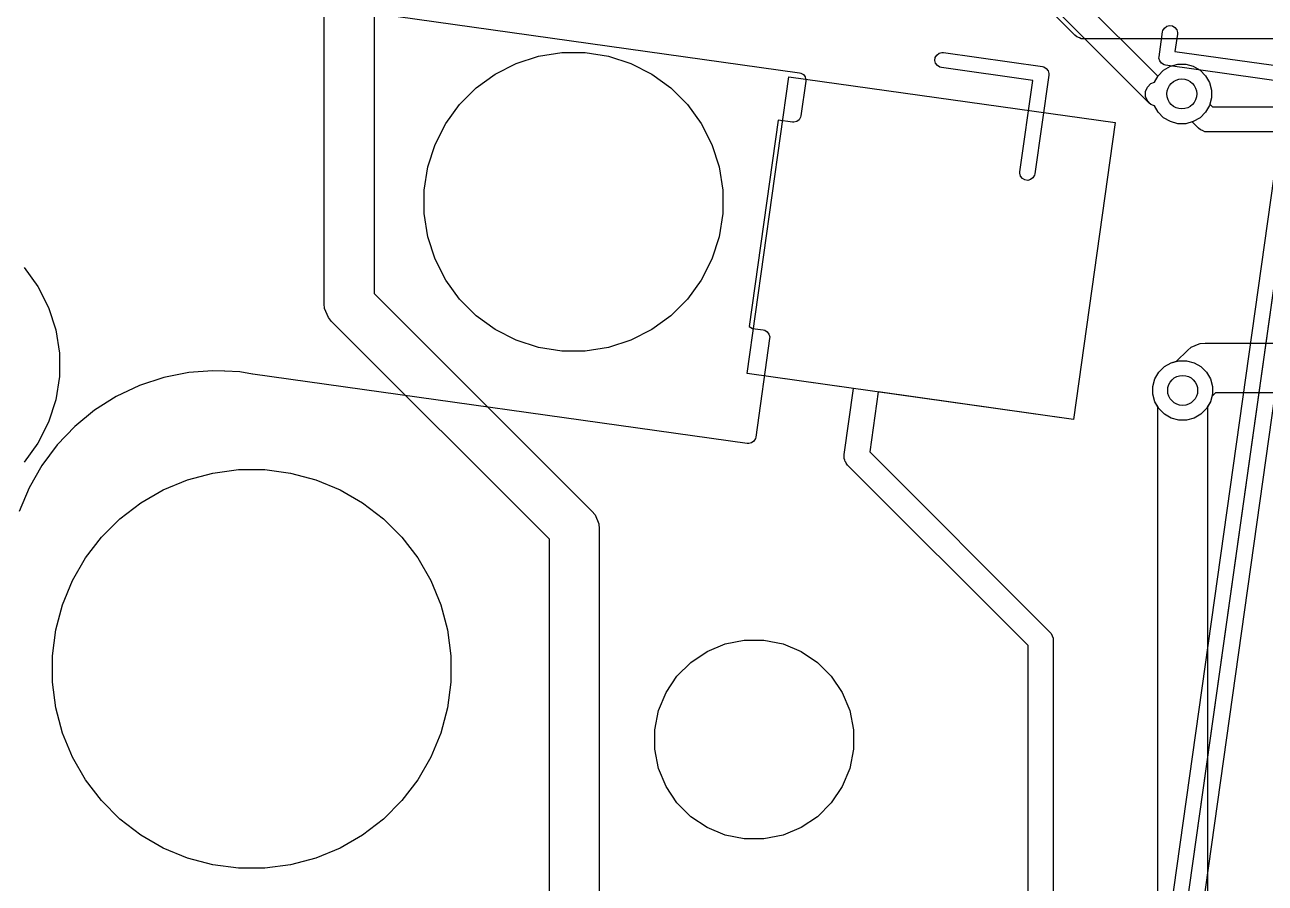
# Model space of a CAD drawing. Header units: millimetres. Extents: x 14 to 286, y -133 to -45.
# Drawn here: x 108.27 to 120.69, y -82.63 to -74.03 of the extents above; entities that cross this region are included whole.
import ezdxf

# ---------------------------------------------------------------- set-up
doc = ezdxf.new("R2010")
doc.units = ezdxf.units.MM
for name, color, linetype, true_color in [('B.Cu', 153, 'CONTINUOUS', 0x4d7fc4), ('B.Mask', 4, 'CONTINUOUS', 0x02ffee), ('B.Paste', 132, 'CONTINUOUS', 0x00c2c2), ('B.Silkscreen', 31, 'CONTINUOUS', 0xe8b2a7), ('F.Cu', 13, 'CONTINUOUS', 0xc83434), ('F.Mask', 201, 'CONTINUOUS', 0xd864ff), ('F.Silkscreen', 41, 'CONTINUOUS', 0xf2eda1), ('User.Drawings', 9, 'CONTINUOUS', 0xc2c2c2)]:
    doc.layers.add(name, color=color, linetype=linetype, true_color=true_color)

msp = doc.modelspace()

# ---------------------------------------------------------------- linework, layer by layer
at = {"layer": 'B.Cu', "linetype": 'CONTINUOUS'}
for p, q in [((118.0998, -73.028623), (119.61771, -74.546533)), ((119.529311, -74.811688), (117.886412, -73.168788)), ((111.2718, -76.8237), (111.2718, -73.410953)), ((111.7718, -73.410953), (111.7718, -76.720146)), ((119.621094, -74.540672), (119.676472, -74.485294)), ((119.676472, -74.485294), (119.744295, -74.446136)), ((119.744295, -74.446136), (119.819942, -74.425867)), ((119.819942, -74.425867), (119.898258, -74.425867)), ((119.898258, -74.425867), (119.973905, -74.446136)), ((119.973905, -74.446136), (120.041728, -74.485294)), ((120.041728, -74.485294), (120.097106, -74.540672)), ((115.505813, -77.522208), (115.923332, -74.551404)), ((115.923332, -74.551404), (119.191217, -75.010676)), ((119.61771, -74.546533), (119.621094, -74.540672)), ((120.097106, -74.540672), (120.136264, -74.608495)), ((120.136264, -74.608495), (120.156533, -74.684142)), ((120.156533, -74.762458), (120.136264, -74.838105)), ((120.156533, -74.684142), (120.156533, -74.762458)), ((119.548253, -74.827233), (119.529311, -74.811688)), ((119.548254, -74.827234), (119.548253, -74.827233)), ((119.5745, -74.838105), (119.548254, -74.827234)), ((119.584273, -74.842153), (119.5745, -74.838105)), ((119.621094, -74.905928), (119.584273, -74.842153)), ((120.136264, -74.838105), (120.097106, -74.905928)), ((119.191217, -75.010676), (118.773698, -77.98148)), ((119.676472, -74.961306), (119.621094, -74.905928)), ((119.744295, -75.000464), (119.676472, -74.961306)), ((119.819942, -75.020733), (119.744295, -75.000464)), ((119.973905, -75.000464), (119.898258, -75.020733)), ((120.041728, -74.961306), (119.973905, -75.000464)), ((120.097106, -74.905928), (120.041728, -74.961306)), ((119.898258, -75.020733), (119.819942, -75.020733)), ((111.7718, -76.720146), (113.952977, -78.901323)), ((111.276604, -76.872473), (111.2718, -76.8237)), ((111.313933, -76.962593), (111.276604, -76.872473)), ((111.313937, -76.962597), (111.313933, -76.962593)), ((111.345023, -77.000477), (111.313937, -76.962597)), ((113.5262, -79.181654), (111.345023, -77.000477)), ((119.629194, -77.508972), (119.684572, -77.453594)), ((119.684572, -77.453594), (119.752395, -77.414436)), ((119.752395, -77.414436), (119.828042, -77.394167)), ((119.828042, -77.394167), (119.906358, -77.394167)), ((119.906358, -77.394167), (119.982005, -77.414436)), ((119.982005, -77.414436), (120.049828, -77.453594)), ((120.049828, -77.453594), (120.105206, -77.508972)), ((116.570353, -77.671819), (115.505813, -77.522208)), ((119.569767, -77.652442), (119.590036, -77.576795)), ((119.590036, -77.576795), (119.629194, -77.508972)), ((120.105206, -77.508972), (120.144364, -77.576795)), ((120.144364, -77.576795), (120.164633, -77.652442)), ((116.477416, -78.333103), (116.570353, -77.671819)), ((116.817921, -77.706613), (116.733657, -78.306181)), ((118.773698, -77.98148), (116.817921, -77.706613)), ((119.569767, -77.730758), (119.569767, -77.652442)), ((119.590036, -77.806405), (119.569767, -77.730758)), ((120.164633, -77.730758), (120.144364, -77.806405)), ((120.164633, -77.652442), (120.164633, -77.730758)), ((119.6172, -77.853453), (119.590036, -77.806405)), ((119.6172, -87.4621), (119.6172, -77.853453)), ((120.144364, -77.806405), (120.1172, -77.853453)), ((120.1172, -77.853453), (120.1172, -87.358546)), ((116.476401, -78.357586), (116.477416, -78.333103)), ((116.478602, -78.366097), (116.476401, -78.357586)), ((116.733657, -78.306181), (118.534989, -80.107512)), ((116.478602, -78.374887), (116.478602, -78.366097)), ((116.484652, -78.389492), (116.478602, -78.374887)), ((116.488612, -78.404805), (116.484652, -78.389492)), ((116.493904, -78.411827), (116.488612, -78.404805)), ((116.497267, -78.419946), (116.493904, -78.411827)), ((116.512812, -78.438888), (116.497267, -78.419946)), ((118.3216, -80.247676), (116.512812, -78.438888)), ((113.952977, -78.901323), (113.984062, -78.939202)), ((113.984062, -78.939202), (113.984067, -78.939207)), ((113.984067, -78.939207), (114.021396, -79.029327)), ((114.021396, -79.029327), (114.0262, -79.0781)), ((114.0262, -79.0781), (114.0262, -83.773846)), ((113.5262, -83.8774), (113.5262, -79.181654)), ((118.534989, -80.107512), (118.550534, -80.126454)), ((118.550534, -80.126454), (118.569198, -80.171514)), ((118.569198, -80.171514), (118.5716, -80.1959)), ((118.5716, -80.1959), (118.5716, -85.525322)), ((118.3216, -85.525322), (118.3216, -80.247676))]:
    msp.add_line(p, q, dxfattribs=at)
at = {"layer": 'B.Cu'}
for centre in [(119.8591, -74.7233), (119.8672, -77.6916)]:
    msp.add_circle(centre, 0.15, dxfattribs=at)
at = {"layer": 'B.Mask', "linetype": 'CONTINUOUS'}
for p, q in [((113.194055, -74.417819), (113.417912, -74.345083)), ((113.417912, -74.345083), (113.650391, -74.308262)), ((113.650391, -74.308262), (113.885769, -74.308262)), ((113.885769, -74.308262), (114.118248, -74.345083)), ((114.118248, -74.345083), (114.342105, -74.417819)), ((112.984332, -74.524678), (113.194055, -74.417819)), ((114.342105, -74.417819), (114.551828, -74.524678)), ((112.793908, -74.663029), (112.984332, -74.524678)), ((114.551828, -74.524678), (114.742252, -74.663029)), ((115.505813, -77.522208), (115.923332, -74.551404)), ((115.923332, -74.551404), (119.191217, -75.010676)), ((112.627471, -74.829466), (112.793908, -74.663029)), ((114.742252, -74.663029), (114.908689, -74.829466)), ((112.48912, -75.01989), (112.627471, -74.829466)), ((114.908689, -74.829466), (115.04704, -75.01989)), ((119.191217, -75.010676), (118.773698, -77.98148)), ((112.382261, -75.229613), (112.48912, -75.01989)), ((115.04704, -75.01989), (115.153899, -75.229613)), ((112.309525, -75.45347), (112.382261, -75.229613)), ((115.153899, -75.229613), (115.226635, -75.45347)), ((112.272704, -75.685949), (112.309525, -75.45347)), ((115.226635, -75.45347), (115.263456, -75.685949)), ((112.272704, -75.921327), (112.272704, -75.685949)), ((115.263456, -75.685949), (115.263456, -75.921327)), ((112.309525, -76.153806), (112.272704, -75.921327)), ((115.263456, -75.921327), (115.226635, -76.153806)), ((112.382261, -76.377663), (112.309525, -76.153806)), ((115.226635, -76.153806), (115.153899, -76.377663)), ((108.266987, -76.460998), (108.405338, -76.651422)), ((112.48912, -76.587386), (112.382261, -76.377663)), ((115.153899, -76.377663), (115.04704, -76.587386)), ((112.627471, -76.77781), (112.48912, -76.587386)), ((115.04704, -76.587386), (114.908689, -76.77781)), ((108.405338, -76.651422), (108.512197, -76.861145)), ((108.512197, -76.861145), (108.584933, -77.085002)), ((112.793908, -76.944247), (112.627471, -76.77781)), ((114.908689, -76.77781), (114.742252, -76.944247)), ((112.984332, -77.082598), (112.793908, -76.944247)), ((114.742252, -76.944247), (114.551828, -77.082598)), ((108.584933, -77.085002), (108.621754, -77.317481)), ((113.194055, -77.189457), (112.984332, -77.082598)), ((114.551828, -77.082598), (114.342105, -77.189457)), ((113.417912, -77.262193), (113.194055, -77.189457)), ((114.342105, -77.189457), (114.118248, -77.262193)), ((108.621754, -77.317481), (108.621754, -77.552859)), ((113.650391, -77.299014), (113.417912, -77.262193)), ((113.885769, -77.299014), (113.650391, -77.299014)), ((114.118248, -77.262193), (113.885769, -77.299014)), ((108.621754, -77.552859), (108.584933, -77.785338)), ((118.773698, -77.98148), (115.505813, -77.522208)), ((108.584933, -77.785338), (108.512197, -78.009195)), ((108.512197, -78.009195), (108.405338, -78.218918)), ((108.405338, -78.218918), (108.266987, -78.409342)), ((110.155619, -78.519129), (110.414994, -78.484982)), ((110.414994, -78.484982), (110.676606, -78.484982)), ((110.676606, -78.484982), (110.935981, -78.519129)), ((109.661223, -78.686955), (109.902921, -78.58684)), ((109.902921, -78.58684), (110.155619, -78.519129)), ((110.935981, -78.519129), (111.188679, -78.58684)), ((111.188679, -78.58684), (111.430377, -78.686955)), ((109.43466, -78.817761), (109.661223, -78.686955)), ((111.430377, -78.686955), (111.65694, -78.817761)), ((109.227108, -78.97702), (109.43466, -78.817761)), ((111.65694, -78.817761), (111.864492, -78.97702)), ((109.04212, -79.162008), (109.227108, -78.97702)), ((111.864492, -78.97702), (112.04948, -79.162008)), ((108.882861, -79.36956), (109.04212, -79.162008)), ((112.04948, -79.162008), (112.208739, -79.36956)), ((108.752055, -79.596123), (108.882861, -79.36956)), ((112.208739, -79.36956), (112.339545, -79.596123)), ((108.65194, -79.837821), (108.752055, -79.596123)), ((112.339545, -79.596123), (112.43966, -79.837821)), ((108.584229, -80.090519), (108.65194, -79.837821)), ((112.43966, -79.837821), (112.507371, -80.090519)), ((108.550082, -80.349894), (108.584229, -80.090519)), ((112.507371, -80.090519), (112.541518, -80.349894)), ((115.286077, -80.230759), (115.478345, -80.192514)), ((115.478345, -80.192514), (115.674379, -80.192514)), ((115.674379, -80.192514), (115.866647, -80.230759)), ((108.550082, -80.611506), (108.550082, -80.349894)), ((112.541518, -80.349894), (112.541518, -80.611506)), ((114.941969, -80.414689), (115.104965, -80.305778)), ((115.104965, -80.305778), (115.286077, -80.230759)), ((115.866647, -80.230759), (116.047759, -80.305778)), ((116.047759, -80.305778), (116.210755, -80.414689)), ((114.803352, -80.553306), (114.941969, -80.414689)), ((116.210755, -80.414689), (116.349372, -80.553306)), ((114.694441, -80.716302), (114.803352, -80.553306)), ((116.349372, -80.553306), (116.458283, -80.716302)), ((108.584229, -80.870881), (108.550082, -80.611506)), ((112.541518, -80.611506), (112.507371, -80.870881)), ((114.619422, -80.897414), (114.694441, -80.716302)), ((116.458283, -80.716302), (116.533302, -80.897414)), ((108.65194, -81.123579), (108.584229, -80.870881)), ((112.507371, -80.870881), (112.43966, -81.123579)), ((114.581177, -81.089682), (114.619422, -80.897414)), ((116.533302, -80.897414), (116.571547, -81.089682)), ((114.581177, -81.285716), (114.581177, -81.089682)), ((116.571547, -81.089682), (116.571547, -81.285716)), ((108.752055, -81.365277), (108.65194, -81.123579)), ((112.43966, -81.123579), (112.339545, -81.365277)), ((114.619422, -81.477984), (114.581177, -81.285716)), ((116.571547, -81.285716), (116.533302, -81.477984)), ((108.882861, -81.59184), (108.752055, -81.365277)), ((112.339545, -81.365277), (112.208739, -81.59184)), ((109.04212, -81.799392), (108.882861, -81.59184)), ((112.208739, -81.59184), (112.04948, -81.799392)), ((114.694441, -81.659096), (114.619422, -81.477984)), ((116.533302, -81.477984), (116.458283, -81.659096)), ((114.803352, -81.822092), (114.694441, -81.659096)), ((116.458283, -81.659096), (116.349372, -81.822092)), ((109.227108, -81.98438), (109.04212, -81.799392)), ((112.04948, -81.799392), (111.864492, -81.98438)), ((114.941969, -81.960709), (114.803352, -81.822092)), ((116.349372, -81.822092), (116.210755, -81.960709)), ((115.104965, -82.06962), (114.941969, -81.960709)), ((116.210755, -81.960709), (116.047759, -82.06962)), ((109.43466, -82.143639), (109.227108, -81.98438)), ((111.864492, -81.98438), (111.65694, -82.143639)), ((115.286077, -82.144639), (115.104965, -82.06962)), ((116.047759, -82.06962), (115.866647, -82.144639)), ((109.661223, -82.274445), (109.43466, -82.143639)), ((111.65694, -82.143639), (111.430377, -82.274445)), ((115.478345, -82.182884), (115.286077, -82.144639)), ((115.674379, -82.182884), (115.478345, -82.182884)), ((115.866647, -82.144639), (115.674379, -82.182884)), ((109.902921, -82.37456), (109.661223, -82.274445)), ((111.430377, -82.274445), (111.188679, -82.37456)), ((110.155619, -82.442271), (109.902921, -82.37456)), ((110.414994, -82.476418), (110.155619, -82.442271)), ((110.935981, -82.442271), (110.676606, -82.476418)), ((111.188679, -82.37456), (110.935981, -82.442271)), ((110.676606, -82.476418), (110.414994, -82.476418))]:
    msp.add_line(p, q, dxfattribs=at)
at = {"layer": 'B.Paste', "linetype": 'CONTINUOUS'}
for p, q in [((115.505813, -77.522208), (115.923332, -74.551404)), ((115.923332, -74.551404), (119.191217, -75.010676)), ((119.191217, -75.010676), (118.773698, -77.98148)), ((118.773698, -77.98148), (115.505813, -77.522208))]:
    msp.add_line(p, q, dxfattribs=at)
at = {"layer": 'B.Silkscreen', "linetype": 'CONTINUOUS'}
for p, q in [((107.711761, -73.341803), (116.030014, -74.510857)), ((119.630789, -74.350048), (119.665582, -74.102481)), ((119.665582, -74.102481), (119.669045, -74.088192)), ((119.669045, -74.088192), (119.683898, -74.062978)), ((119.683898, -74.062978), (119.707268, -74.045367)), ((119.707268, -74.045367), (119.7356, -74.038039)), ((119.7356, -74.038039), (119.764579, -74.042112)), ((119.764579, -74.042112), (119.789793, -74.056965)), ((119.814122, -74.123357), (119.789766, -74.296653)), ((119.789793, -74.056965), (119.807404, -74.080335)), ((119.807404, -74.080335), (119.814732, -74.108667)), ((119.814732, -74.108667), (119.814122, -74.123357)), ((119.630179, -74.364738), (119.630789, -74.350048)), ((119.637507, -74.39307), (119.630179, -74.364738)), ((119.789766, -74.296653), (125.285754, -75.069064)), ((116.030014, -74.510857), (116.044303, -74.51432)), ((116.044303, -74.51432), (116.069517, -74.529173)), ((119.655118, -74.41644), (119.637507, -74.39307)), ((119.680332, -74.431293), (119.655118, -74.41644)), ((119.694621, -74.434756), (119.680332, -74.431293)), ((125.339149, -75.228042), (119.694621, -74.434756)), ((116.093846, -74.595565), (116.045135, -74.942159)), ((116.069517, -74.529173), (116.087128, -74.552543)), ((116.087128, -74.552543), (116.092119, -74.571843)), ((116.092119, -74.571843), (116.094455, -74.580875)), ((116.094455, -74.580875), (116.093846, -74.595565)), ((115.816838, -74.98581), (115.526598, -77.050978)), ((115.960426, -75.005991), (115.816838, -74.98581)), ((115.975106, -75.006599), (115.960426, -75.005991)), ((115.975117, -75.006601), (115.975106, -75.006599)), ((116.003449, -74.999273), (115.975117, -75.006601)), ((116.026819, -74.981662), (116.003449, -74.999273)), ((116.041672, -74.956448), (116.026819, -74.981662)), ((116.045135, -74.942159), (116.041672, -74.956448)), ((115.526598, -77.050978), (115.559327, -77.070257)), ((115.559327, -77.070257), (115.668164, -77.085554)), ((115.668164, -77.085554), (115.682453, -77.089017)), ((115.682453, -77.089017), (115.707667, -77.10387)), ((115.707667, -77.10387), (115.725278, -77.12724)), ((115.731996, -77.170262), (115.592822, -78.16053)), ((115.725278, -77.12724), (115.732606, -77.155572)), ((115.732606, -77.155572), (115.731996, -77.170262)), ((109.664971, -77.563628), (109.421518, -77.644069)), ((109.916413, -77.513457), (109.664971, -77.563628)), ((110.153388, -77.495704), (109.916413, -77.513457)), ((110.272823, -77.500325), (110.153388, -77.495704)), ((110.277358, -77.499295), (110.272823, -77.500325)), ((110.428206, -77.506451), (110.277358, -77.499295)), ((110.554555, -77.528151), (110.428206, -77.506451)), ((110.555049, -77.528079), (110.554555, -77.528151)), ((110.556774, -77.528497), (110.555049, -77.528079)), ((115.508114, -78.224362), (110.556774, -77.528497)), ((109.421518, -77.644069), (109.189682, -77.753579)), ((109.189682, -77.753579), (108.972921, -77.890527)), ((108.972921, -77.890527), (108.774465, -78.05287)), ((108.774465, -78.05287), (108.597273, -78.238189)), ((108.597273, -78.238189), (108.443986, -78.443721)), ((115.522803, -78.224971), (115.508114, -78.224362)), ((115.522804, -78.224972), (115.522803, -78.224971)), ((115.522805, -78.224972), (115.522804, -78.224971)), ((115.522804, -78.224971), (115.522804, -78.224972)), ((115.551136, -78.217644), (115.522805, -78.224972)), ((115.574506, -78.200033), (115.551136, -78.217644)), ((115.589359, -78.174819), (115.574506, -78.200033)), ((115.592822, -78.16053), (115.589359, -78.174819)), ((108.443986, -78.443721), (108.31689, -78.666402)), ((108.31689, -78.666402), (108.217879, -78.902912))]:
    msp.add_line(p, q, dxfattribs=at)
at = {"layer": 'F.Cu', "linetype": 'CONTINUOUS'}
for p, q in [((118.788311, -74.135488), (117.400124, -72.7473)), ((118.807253, -74.151033), (118.788311, -74.135488)), ((118.807254, -74.151034), (118.807253, -74.151033)), ((118.833649, -74.161966), (118.807254, -74.151034)), ((118.852313, -74.169698), (118.833649, -74.161966)), ((118.852314, -74.169698), (118.852313, -74.169698)), ((118.8767, -74.1721), (118.852314, -74.169698)), ((121.1606, -74.1721), (118.8767, -74.1721)), ((119.621094, -74.540672), (119.676472, -74.485294)), ((119.676472, -74.485294), (119.744295, -74.446136)), ((119.744295, -74.446136), (119.819942, -74.425867)), ((119.819942, -74.425867), (119.898258, -74.425867)), ((119.898258, -74.425867), (119.973905, -74.446136)), ((119.973905, -74.446136), (120.041728, -74.485294)), ((120.041728, -74.485294), (120.097106, -74.540672)), ((119.513766, -74.653854), (119.548254, -74.619366)), ((119.548254, -74.619366), (119.584273, -74.604446)), ((119.584273, -74.604446), (119.621094, -74.540672)), ((120.097106, -74.540672), (120.136264, -74.608495)), ((120.136264, -74.608495), (120.156533, -74.684142)), ((119.495102, -74.698914), (119.513766, -74.653854)), ((119.495102, -74.747686), (119.495102, -74.698914)), ((119.513766, -74.792746), (119.495102, -74.747686)), ((120.156533, -74.762458), (120.13931, -74.826734)), ((120.156533, -74.684142), (120.156533, -74.762458)), ((119.548254, -74.827234), (119.513766, -74.792746)), ((119.584273, -74.842153), (119.548254, -74.827234)), ((119.621094, -74.905928), (119.584273, -74.842153)), ((120.13931, -74.826734), (120.165877, -74.8533)), ((120.165877, -74.8533), (132.082624, -74.8533)), ((119.676472, -74.961306), (119.621094, -74.905928)), ((119.744295, -75.000464), (119.676472, -74.961306)), ((119.819942, -75.020733), (119.744295, -75.000464)), ((119.962534, -75.00351), (119.898258, -75.020733)), ((120.025711, -75.066688), (119.962534, -75.00351)), ((119.898258, -75.020733), (119.819942, -75.020733)), ((120.044653, -75.082233), (120.025711, -75.066688)), ((120.044654, -75.082234), (120.044653, -75.082233)), ((120.064509, -75.090458), (120.044654, -75.082234)), ((120.089713, -75.100898), (120.064509, -75.090458)), ((120.089714, -75.100898), (120.089713, -75.100898)), ((120.1141, -75.1033), (120.089714, -75.100898)), ((132.1344, -75.1033), (120.1141, -75.1033)), ((119.952308, -77.259732), (120.032954, -77.226328)), ((120.032954, -77.226328), (120.042427, -77.222404)), ((120.042427, -77.222404), (120.0912, -77.2176)), ((120.0912, -77.2176), (124.017346, -77.2176)), ((119.80487, -77.400375), (119.914423, -77.290823)), ((119.914423, -77.290823), (119.952308, -77.259732)), ((119.629194, -77.508972), (119.684572, -77.453594)), ((119.684572, -77.453594), (119.752395, -77.414436)), ((119.752395, -77.414436), (119.80487, -77.400375)), ((119.569767, -77.652442), (119.590036, -77.576795)), ((119.590036, -77.576795), (119.629194, -77.508972)), ((119.569767, -77.730758), (119.569767, -77.652442)), ((119.590036, -77.806405), (119.569767, -77.730758)), ((120.194754, -77.7176), (120.158424, -77.753929)), ((124.017346, -77.7176), (120.194754, -77.7176)), ((119.629194, -77.874228), (119.590036, -77.806405)), ((120.144364, -77.806405), (120.105206, -77.874228)), ((120.158424, -77.753929), (120.144364, -77.806405)), ((119.684572, -77.929606), (119.629194, -77.874228)), ((119.752395, -77.968764), (119.684572, -77.929606)), ((119.828042, -77.989033), (119.752395, -77.968764)), ((119.906358, -77.989033), (119.828042, -77.989033)), ((119.982005, -77.968764), (119.906358, -77.989033)), ((120.049828, -77.929606), (119.982005, -77.968764)), ((120.105206, -77.874228), (120.049828, -77.929606))]:
    msp.add_line(p, q, dxfattribs=at)
at = {"layer": 'F.Cu'}
for centre in [(119.8591, -74.7233), (119.8672, -77.6916)]:
    msp.add_circle(centre, 0.15, dxfattribs=at)
at = {"layer": 'F.Mask', "linetype": 'CONTINUOUS'}
for p, q in [((113.194055, -74.417819), (113.417912, -74.345083)), ((113.417912, -74.345083), (113.650391, -74.308262)), ((113.650391, -74.308262), (113.885769, -74.308262)), ((113.885769, -74.308262), (114.118248, -74.345083)), ((114.118248, -74.345083), (114.342105, -74.417819)), ((112.984332, -74.524678), (113.194055, -74.417819)), ((114.342105, -74.417819), (114.551828, -74.524678)), ((112.793908, -74.663029), (112.984332, -74.524678)), ((114.551828, -74.524678), (114.742252, -74.663029)), ((112.627471, -74.829466), (112.793908, -74.663029)), ((114.742252, -74.663029), (114.908689, -74.829466)), ((112.48912, -75.01989), (112.627471, -74.829466)), ((114.908689, -74.829466), (115.04704, -75.01989)), ((112.382261, -75.229613), (112.48912, -75.01989)), ((115.04704, -75.01989), (115.153899, -75.229613)), ((112.309525, -75.45347), (112.382261, -75.229613)), ((115.153899, -75.229613), (115.226635, -75.45347)), ((112.272704, -75.685949), (112.309525, -75.45347)), ((115.226635, -75.45347), (115.263456, -75.685949)), ((112.272704, -75.921327), (112.272704, -75.685949)), ((115.263456, -75.685949), (115.263456, -75.921327)), ((112.309525, -76.153806), (112.272704, -75.921327)), ((115.263456, -75.921327), (115.226635, -76.153806)), ((112.382261, -76.377663), (112.309525, -76.153806)), ((115.226635, -76.153806), (115.153899, -76.377663)), ((108.266987, -76.460998), (108.405338, -76.651422)), ((112.48912, -76.587386), (112.382261, -76.377663)), ((115.153899, -76.377663), (115.04704, -76.587386)), ((112.627471, -76.77781), (112.48912, -76.587386)), ((115.04704, -76.587386), (114.908689, -76.77781)), ((108.405338, -76.651422), (108.512197, -76.861145)), ((108.512197, -76.861145), (108.584933, -77.085002)), ((112.793908, -76.944247), (112.627471, -76.77781)), ((114.908689, -76.77781), (114.742252, -76.944247)), ((112.984332, -77.082598), (112.793908, -76.944247)), ((114.742252, -76.944247), (114.551828, -77.082598)), ((108.584933, -77.085002), (108.621754, -77.317481)), ((113.194055, -77.189457), (112.984332, -77.082598)), ((114.551828, -77.082598), (114.342105, -77.189457)), ((113.417912, -77.262193), (113.194055, -77.189457)), ((114.342105, -77.189457), (114.118248, -77.262193)), ((108.621754, -77.317481), (108.621754, -77.552859)), ((113.650391, -77.299014), (113.417912, -77.262193)), ((113.885769, -77.299014), (113.650391, -77.299014)), ((114.118248, -77.262193), (113.885769, -77.299014)), ((108.621754, -77.552859), (108.584933, -77.785338)), ((108.584933, -77.785338), (108.512197, -78.009195)), ((108.512197, -78.009195), (108.405338, -78.218918)), ((108.405338, -78.218918), (108.266987, -78.409342)), ((110.155619, -78.519129), (110.414994, -78.484982)), ((110.414994, -78.484982), (110.676606, -78.484982)), ((110.676606, -78.484982), (110.935981, -78.519129)), ((109.661223, -78.686955), (109.902921, -78.58684)), ((109.902921, -78.58684), (110.155619, -78.519129)), ((110.935981, -78.519129), (111.188679, -78.58684)), ((111.188679, -78.58684), (111.430377, -78.686955)), ((109.43466, -78.817761), (109.661223, -78.686955)), ((111.430377, -78.686955), (111.65694, -78.817761)), ((109.227108, -78.97702), (109.43466, -78.817761)), ((111.65694, -78.817761), (111.864492, -78.97702)), ((109.04212, -79.162008), (109.227108, -78.97702)), ((111.864492, -78.97702), (112.04948, -79.162008)), ((108.882861, -79.36956), (109.04212, -79.162008)), ((112.04948, -79.162008), (112.208739, -79.36956)), ((108.752055, -79.596123), (108.882861, -79.36956)), ((112.208739, -79.36956), (112.339545, -79.596123)), ((108.65194, -79.837821), (108.752055, -79.596123)), ((112.339545, -79.596123), (112.43966, -79.837821)), ((108.584229, -80.090519), (108.65194, -79.837821)), ((112.43966, -79.837821), (112.507371, -80.090519)), ((108.550082, -80.349894), (108.584229, -80.090519)), ((112.507371, -80.090519), (112.541518, -80.349894)), ((115.286077, -80.230759), (115.478345, -80.192514)), ((115.478345, -80.192514), (115.674379, -80.192514)), ((115.674379, -80.192514), (115.866647, -80.230759)), ((108.550082, -80.611506), (108.550082, -80.349894)), ((112.541518, -80.349894), (112.541518, -80.611506)), ((114.941969, -80.414689), (115.104965, -80.305778)), ((115.104965, -80.305778), (115.286077, -80.230759)), ((115.866647, -80.230759), (116.047759, -80.305778)), ((116.047759, -80.305778), (116.210755, -80.414689)), ((114.803352, -80.553306), (114.941969, -80.414689)), ((116.210755, -80.414689), (116.349372, -80.553306)), ((114.694441, -80.716302), (114.803352, -80.553306)), ((116.349372, -80.553306), (116.458283, -80.716302)), ((108.584229, -80.870881), (108.550082, -80.611506)), ((112.541518, -80.611506), (112.507371, -80.870881)), ((114.619422, -80.897414), (114.694441, -80.716302)), ((116.458283, -80.716302), (116.533302, -80.897414)), ((108.65194, -81.123579), (108.584229, -80.870881)), ((112.507371, -80.870881), (112.43966, -81.123579)), ((114.581177, -81.089682), (114.619422, -80.897414)), ((116.533302, -80.897414), (116.571547, -81.089682)), ((114.581177, -81.285716), (114.581177, -81.089682)), ((116.571547, -81.089682), (116.571547, -81.285716)), ((108.752055, -81.365277), (108.65194, -81.123579)), ((112.43966, -81.123579), (112.339545, -81.365277)), ((114.619422, -81.477984), (114.581177, -81.285716)), ((116.571547, -81.285716), (116.533302, -81.477984)), ((108.882861, -81.59184), (108.752055, -81.365277)), ((112.339545, -81.365277), (112.208739, -81.59184)), ((109.04212, -81.799392), (108.882861, -81.59184)), ((112.208739, -81.59184), (112.04948, -81.799392)), ((114.694441, -81.659096), (114.619422, -81.477984)), ((116.533302, -81.477984), (116.458283, -81.659096)), ((114.803352, -81.822092), (114.694441, -81.659096)), ((116.458283, -81.659096), (116.349372, -81.822092)), ((109.227108, -81.98438), (109.04212, -81.799392)), ((112.04948, -81.799392), (111.864492, -81.98438)), ((114.941969, -81.960709), (114.803352, -81.822092)), ((116.349372, -81.822092), (116.210755, -81.960709)), ((115.104965, -82.06962), (114.941969, -81.960709)), ((116.210755, -81.960709), (116.047759, -82.06962)), ((109.43466, -82.143639), (109.227108, -81.98438)), ((111.864492, -81.98438), (111.65694, -82.143639)), ((115.286077, -82.144639), (115.104965, -82.06962)), ((116.047759, -82.06962), (115.866647, -82.144639)), ((109.661223, -82.274445), (109.43466, -82.143639)), ((111.65694, -82.143639), (111.430377, -82.274445)), ((115.478345, -82.182884), (115.286077, -82.144639)), ((115.674379, -82.182884), (115.478345, -82.182884)), ((115.866647, -82.144639), (115.674379, -82.182884)), ((109.902921, -82.37456), (109.661223, -82.274445)), ((111.430377, -82.274445), (111.188679, -82.37456)), ((110.155619, -82.442271), (109.902921, -82.37456)), ((110.414994, -82.476418), (110.155619, -82.442271)), ((110.935981, -82.442271), (110.676606, -82.476418)), ((111.188679, -82.37456), (110.935981, -82.442271)), ((110.676606, -82.476418), (110.414994, -82.476418))]:
    msp.add_line(p, q, dxfattribs=at)
at = {"layer": 'F.Silkscreen', "linetype": 'CONTINUOUS'}
for p, q in [((110.155619, -78.519129), (110.414994, -78.484982)), ((110.414994, -78.484982), (110.676606, -78.484982)), ((110.676606, -78.484982), (110.935981, -78.519129)), ((109.661223, -78.686955), (109.902921, -78.58684)), ((109.902921, -78.58684), (110.155619, -78.519129)), ((110.935981, -78.519129), (111.188679, -78.58684)), ((111.188679, -78.58684), (111.430377, -78.686955)), ((109.43466, -78.817761), (109.661223, -78.686955)), ((111.430377, -78.686955), (111.65694, -78.817761)), ((109.227108, -78.97702), (109.43466, -78.817761)), ((111.65694, -78.817761), (111.864492, -78.97702)), ((109.04212, -79.162008), (109.227108, -78.97702)), ((111.864492, -78.97702), (112.04948, -79.162008)), ((108.882861, -79.36956), (109.04212, -79.162008)), ((112.04948, -79.162008), (112.208739, -79.36956)), ((108.752055, -79.596123), (108.882861, -79.36956)), ((112.208739, -79.36956), (112.339545, -79.596123)), ((108.65194, -79.837821), (108.752055, -79.596123)), ((112.339545, -79.596123), (112.43966, -79.837821)), ((108.584229, -80.090519), (108.65194, -79.837821)), ((112.43966, -79.837821), (112.507371, -80.090519)), ((108.550082, -80.349894), (108.584229, -80.090519)), ((112.507371, -80.090519), (112.541518, -80.349894)), ((115.286077, -80.230759), (115.478345, -80.192514)), ((115.478345, -80.192514), (115.674379, -80.192514)), ((115.674379, -80.192514), (115.866647, -80.230759)), ((108.550082, -80.611506), (108.550082, -80.349894)), ((112.541518, -80.349894), (112.541518, -80.611506)), ((114.941969, -80.414689), (115.104965, -80.305778)), ((115.104965, -80.305778), (115.286077, -80.230759)), ((115.866647, -80.230759), (116.047759, -80.305778)), ((116.047759, -80.305778), (116.210755, -80.414689)), ((114.803352, -80.553306), (114.941969, -80.414689)), ((116.210755, -80.414689), (116.349372, -80.553306)), ((114.694441, -80.716302), (114.803352, -80.553306)), ((116.349372, -80.553306), (116.458283, -80.716302)), ((108.584229, -80.870881), (108.550082, -80.611506)), ((112.541518, -80.611506), (112.507371, -80.870881)), ((114.619422, -80.897414), (114.694441, -80.716302)), ((116.458283, -80.716302), (116.533302, -80.897414)), ((108.65194, -81.123579), (108.584229, -80.870881)), ((112.507371, -80.870881), (112.43966, -81.123579)), ((114.581177, -81.089682), (114.619422, -80.897414)), ((116.533302, -80.897414), (116.571547, -81.089682)), ((114.581177, -81.285716), (114.581177, -81.089682)), ((116.571547, -81.089682), (116.571547, -81.285716)), ((108.752055, -81.365277), (108.65194, -81.123579)), ((112.43966, -81.123579), (112.339545, -81.365277)), ((114.619422, -81.477984), (114.581177, -81.285716)), ((116.571547, -81.285716), (116.533302, -81.477984)), ((108.882861, -81.59184), (108.752055, -81.365277)), ((112.339545, -81.365277), (112.208739, -81.59184)), ((109.04212, -81.799392), (108.882861, -81.59184)), ((112.208739, -81.59184), (112.04948, -81.799392)), ((114.694441, -81.659096), (114.619422, -81.477984)), ((116.533302, -81.477984), (116.458283, -81.659096)), ((114.803352, -81.822092), (114.694441, -81.659096)), ((116.458283, -81.659096), (116.349372, -81.822092)), ((109.227108, -81.98438), (109.04212, -81.799392)), ((112.04948, -81.799392), (111.864492, -81.98438)), ((114.941969, -81.960709), (114.803352, -81.822092)), ((116.349372, -81.822092), (116.210755, -81.960709)), ((115.104965, -82.06962), (114.941969, -81.960709)), ((116.210755, -81.960709), (116.047759, -82.06962)), ((109.43466, -82.143639), (109.227108, -81.98438)), ((111.864492, -81.98438), (111.65694, -82.143639)), ((115.286077, -82.144639), (115.104965, -82.06962)), ((116.047759, -82.06962), (115.866647, -82.144639)), ((109.661223, -82.274445), (109.43466, -82.143639)), ((111.65694, -82.143639), (111.430377, -82.274445)), ((115.478345, -82.182884), (115.286077, -82.144639)), ((115.674379, -82.182884), (115.478345, -82.182884)), ((115.866647, -82.144639), (115.674379, -82.182884)), ((109.902921, -82.37456), (109.661223, -82.274445)), ((111.430377, -82.274445), (111.188679, -82.37456)), ((110.155619, -82.442271), (109.902921, -82.37456)), ((110.414994, -82.476418), (110.155619, -82.442271)), ((110.935981, -82.442271), (110.676606, -82.476418)), ((111.188679, -82.37456), (110.935981, -82.442271)), ((110.676606, -82.476418), (110.414994, -82.476418))]:
    msp.add_line(p, q, dxfattribs=at)
at = {"layer": 'User.Drawings', "linetype": 'CONTINUOUS'}
for p, q in [((118.588647, -91.153919), (121.208547, -72.512361)), ((121.357087, -72.533237), (118.733981, -91.197611)), ((118.737555, -91.198114), (121.360662, -72.53374)), ((121.514552, -72.56428), (118.892674, -91.219914)), ((117.38674, -74.388114), (117.390813, -74.359135)), ((117.394068, -74.416446), (117.38674, -74.388114)), ((117.390813, -74.359135), (117.405666, -74.333921)), ((117.405666, -74.333921), (117.429036, -74.31631)), ((117.429036, -74.31631), (117.457368, -74.308982)), ((117.457368, -74.308982), (117.472058, -74.309592)), ((117.472058, -74.309592), (118.462326, -74.448765)), ((117.411679, -74.439816), (117.394068, -74.416446)), ((117.436893, -74.454669), (117.411679, -74.439816)), ((117.451182, -74.458132), (117.436893, -74.454669)), ((118.36718, -74.586867), (117.451182, -74.458132)), ((118.462326, -74.448765), (118.476615, -74.452228)), ((118.476615, -74.452228), (118.501829, -74.467081)), ((118.501829, -74.467081), (118.51944, -74.490451)), ((118.51944, -74.490451), (118.526768, -74.518783)), ((118.238445, -75.502865), (118.36718, -74.586867)), ((118.526158, -74.533473), (118.386985, -75.523741)), ((118.526768, -74.518783), (118.526158, -74.533473)), ((118.237835, -75.517555), (118.238445, -75.502865)), ((118.245163, -75.545887), (118.237835, -75.517555)), ((118.262774, -75.569257), (118.245163, -75.545887)), ((118.287988, -75.58411), (118.262774, -75.569257)), ((118.316967, -75.588183), (118.287988, -75.58411)), ((118.345299, -75.580855), (118.316967, -75.588183)), ((118.368669, -75.563244), (118.345299, -75.580855)), ((118.383522, -75.53803), (118.368669, -75.563244)), ((118.386985, -75.523741), (118.383522, -75.53803))]:
    msp.add_line(p, q, dxfattribs=at)

doc.saveas('drawing.dxf')
